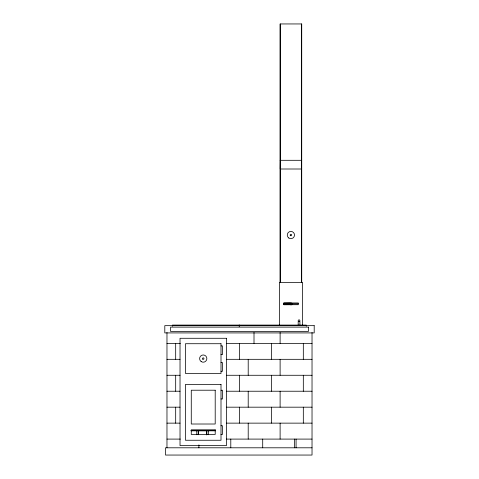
<?xml version="1.0" encoding="UTF-8"?>
<svg xmlns="http://www.w3.org/2000/svg" width="479" height="479" viewBox="0 0 479 479"><rect width="100%" height="100%" fill="white"/><g stroke="black" fill="none" stroke-linecap="round" stroke-linejoin="round"><path stroke-width="0.72" d="M280.137 160.303L301.722 160.303M280.239 169.003L280.341 160.303M280.999 169.003L300.908 169.003M283.784 303.075L290.166 302.962M283.784 303.83L298.285 303.83M283.784 304.057L291.903 304.057M283.784 304.267L291.903 304.267M283.784 304.446L291.903 304.446M283.784 304.584L291.903 304.584M283.784 304.704L298.285 304.704L298.285 302.962L283.784 302.991L283.784 304.704L291.903 304.674L291.903 303.83M166.973 343.359L180.361 343.359M226.447 343.359L312.027 343.359M221.005 345.898L222.454 345.898L222.454 354.598L221.005 354.598M166.973 359.316L180.026 359.316M226.447 359.316L312.027 359.316M221.005 362.579L222.454 362.579L222.454 371.279L221.005 371.279M166.973 375.273L180.026 375.273M226.447 375.273L312.027 375.273M221.005 390.253L222.454 390.253L222.454 398.959L221.005 398.959M166.973 391.229L180.026 391.229M226.447 391.229L312.027 391.229M166.973 407.18L180.026 407.18M226.447 407.18L312.027 407.18M166.973 423.137L180.026 423.137M226.447 423.137L312.027 423.137M220.981 425.747L222.43 425.747L222.43 434.453L220.981 434.453M190.953 430.393L215.61 430.393M191.025 430.825L215.574 430.825M166.973 439.093L180.332 439.093M226.345 439.093L312.027 439.093M312.027 447.799L165.524 447.799L165.524 455.05L312.027 455.05L312.027 332.48M291.274 302.92L291.04 302.89A0.94 0.934 -90 0 0 290.795 302.92M306.273 326.241L306.273 325.079L172.386 325.079L172.386 326.241M303.321 343.359L303.321 359.316M303.321 375.273L303.321 391.229M303.321 407.18L303.321 423.137M302.572 325.702L302.572 282.436L279.508 282.436L279.508 325.702M301.722 282.496L301.722 23.95L280.137 23.95L280.137 282.496M301.626 23.95L301.626 282.496M299.914 325.229L299.914 321.601L298.183 321.601L298.183 325.229M296.07 439.093L296.07 447.799M294.621 439.093L294.621 447.799M280.239 23.95L280.239 282.496M280.113 332.48L280.113 343.359M280.113 359.316L280.113 375.273M280.113 391.229L280.113 407.18M280.113 423.137L280.113 439.093M271.413 343.359L271.413 359.316M271.413 375.273L271.413 391.229M271.413 407.18L271.413 423.137M262.708 439.093L262.708 447.799M254.008 332.48L254.008 343.359M248.206 359.316L248.206 375.273M248.206 391.229L248.206 407.18M248.206 423.137L248.206 439.093M239.548 325.079L239.548 326.241M239.5 343.359L239.5 359.316M239.5 375.273L239.5 391.229M239.5 407.18L239.5 423.137M239.111 325.079L239.111 326.241M230.794 439.093L230.794 447.799M208.359 430.393L208.359 434.74M206.91 430.393L206.91 434.74M206.617 434.89L206.617 430.681L198.498 430.681L198.498 434.411M206.473 430.825L206.473 434.387M198.887 444.895L198.887 447.799M198.641 430.825L198.641 434.387M198.204 430.393L198.204 434.74M196.755 430.393L196.755 434.74M175.679 343.359L175.679 359.316M175.679 375.273L175.679 391.229M175.679 407.18L175.679 423.137M166.973 332.48L166.973 447.799M291.693 304.5A0.94 0.934 -90 0 1 291.274 304.74L291.04 304.776A0.94 0.934 -90 0 1 290.376 304.5A0.868 0.868 0 0 0 291.651 304.446A0.868 0.862 -90 0 1 290.436 304.446M314.2 325.66L164.8 325.66L164.8 332.917L314.2 332.917L314.2 325.66M308.398 327.115L170.602 327.115L170.602 331.462L308.398 331.462L308.398 327.115M226.447 338.282L180.026 338.282L180.026 445.62L226.447 445.62L226.447 338.282M221.005 343.718L185.469 343.718L185.469 373.458L221.005 373.458L221.005 343.718M221.005 384.409L185.469 384.409L185.469 440.255L221.005 440.255L221.005 384.409M215.203 390.211L191.271 390.211L191.271 424.011L215.203 424.011L215.203 390.211M215.203 429.813L191.271 429.813L191.271 434.453L215.203 434.453L215.203 429.813M298.435 321.343L298.297 321.164A0.868 0.868 0 0 1 298.974 319.864A0.868 0.868 0 0 1 299.866 321.026A0.868 0.868 0 0 1 298.435 321.343M290.472 235.632A0.724 0.724 0 0 0 291.609 235.099A0.724 0.724 0 0 0 290.585 234.381A0.724 0.724 0 0 0 290.472 235.632M288.807 238.003A3.628 3.628 0 0 0 294.501 235.357A3.628 3.628 0 0 0 289.364 231.746A3.628 3.628 0 0 0 288.807 238.003M202.821 359.184A0.724 0.724 0 0 0 203.958 358.651A0.724 0.724 0 0 0 202.928 357.933A0.724 0.724 0 0 0 202.821 359.184M201.15 361.555A3.628 3.628 0 0 0 206.85 358.909A3.628 3.628 0 0 0 201.707 355.298A3.628 3.628 0 0 0 201.15 361.555"/></g></svg>
